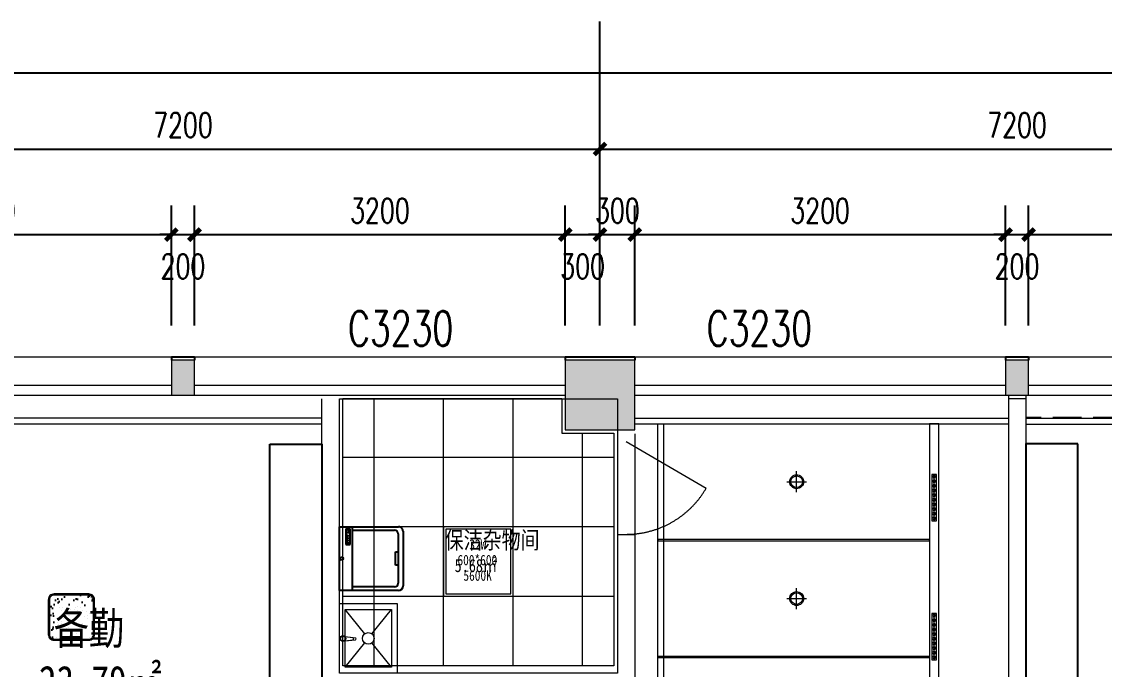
# Model space of a CAD drawing. Header units: millimetres. Extents: x 164760 to 3716174, y -1766400 to 11969.
# Drawn here: x 3551025 to 3560370, y -1700268 to -1694677 of the extents above; entities that cross this region are included whole.
import ezdxf

# ---------------------------------------------------------------- set-up
doc = ezdxf.new("R2010")
doc.units = ezdxf.units.MM
doc.header["$LTSCALE"] = 1000
for name, pattern in [('DASH', [0.35, 0.25, -0.1]), ('DASHDOT2', [0.5, 0.25, -0.125, 0, -0.125]), ('DOTE', [2.42, 2, -0.2, 0.02, -0.2]), ('HIDDEN', [0.375, 0.25, -0.125, 0, 0])]:
    doc.linetypes.add(name, pattern=pattern)
doc.layers.get('0').update_dxf_attribs({"color": 253, "linetype": 'CONTINUOUS'})
doc.layers.get('Defpoints').update_dxf_attribs({"color": 250, "linetype": 'CONTINUOUS', "lineweight": 0})
for name, color, linetype in [('AXIS', 253, 'CONTINUOUS'), ('FC-Text Annotation', 253, 'CONTINUOUS'), ('FF-FIXT', 253, 'CONTINUOUS'), ('HATCH【填充】', 253, 'CONTINUOUS'), ('P-活动家具', 253, 'CONTINUOUS'), ('PUB_DIM', 253, 'CONTINUOUS'), ('SURFACE', 253, 'CONTINUOUS'), ('WINDOW_TEXT', 253, 'CONTINUOUS'), ('家具', 253, 'CONTINUOUS'), ('平面家具', 253, 'CONTINUOUS')]:
    doc.layers.add(name, color=color, linetype=linetype)
for name, color, linetype, lineweight in [('COLUMN', 253, 'CONTINUOUS', 0), ('DS-4BS-FINISH【墙完成线】', 253, 'CONTINUOUS', 0), ('FF-Door【门】', 253, 'CONTINUOUS', 0), ('FF-FIXT【洁具】', 253, 'CONTINUOUS', 0), ('FF-Text【平面文字】', 253, 'CONTINUOUS', 0), ('PUB_HATCH', 253, 'CONTINUOUS', 0), ('RC-LIGHT【天花灯具】', 253, 'CONTINUOUS', 0), ('RC-LIGHT【灯带】', 253, 'DASHDOT2', 0), ('RC-Modelling【天花造型】', 253, 'CONTINUOUS', 0), ('RC-STR【天花细线】', 253, 'CONTINUOUS', 0), ('RC-Text【天花文字】', 253, 'CONTINUOUS', 0), ('TXT【平面空间文字】', 253, 'CONTINUOUS', 0), ('WALL', 253, 'CONTINUOUS', 0), ('Wall【墙体】', 253, 'CONTINUOUS', 0), ('Wall【新建墙】', 253, 'CONTINUOUS', 0), ('WINDOW', 253, 'CONTINUOUS', 0), ('Xline【辅助线】', 253, 'CONTINUOUS', 0)]:
    doc.layers.add(name, color=color, linetype=linetype, lineweight=lineweight)
doc.styles.add('-宋体', font='', dxfattribs={"width": 0.8})
doc.styles.add('_TCH_DIM_T3', font='SIMPLEX', dxfattribs={"width": 0.705882, "bigfont": 'GBCBIG'})
doc.styles.add('_TCH_WINDOW', font='SIMPLEX', dxfattribs={"bigfont": 'GBCBIG'})
doc.styles.add('XZC', font='SIMPLEX.SHX', dxfattribs={"width": 0.7, "bigfont": 'hztxt.shx'})
doc.styles.add('宋体', font='', dxfattribs={"width": 0.7})
doc.styles.add('文字', font='')
doc.styles.get('-宋体').set_extended_font_data('SimSun')
doc.styles.get('宋体').set_extended_font_data('SimSun')
doc.styles.get('文字').set_extended_font_data('SimSun')
doc.linetypes.add('LED_LINE', pattern='A,12.7,-5.08,["LED",XZC,S=2.54,R=0,X=-2.54,Y=-1.27],-6.35', length=24.13)
doc.dimstyles.new('_TCH_ARCH&&100', dxfattribs={"dimtxt": 212.5, "dimasz": 100, "dimexe": 250, "dimexo": 300, "dimgap": 100, "dimtad": 1, "dimdec": 0, "dimzin": 0, "dimdsep": 46, "dimtxsty": '_TCH_DIM_T3', "dimblk": 'ARCHTICK', "dimcen": 0.09, "dimclrt": 7, "dimazin": 2, "dimtfac": 1, "dimtdec": 0, "dimtix": 1, "dimtmove": 2, "dimatfit": 3, "dimtolj": 1, "dimtzin": 0, "dimarcsym": 0})

# ---------------------------------------------------------------- blocks, each defined once
blk = doc.blocks.new('_ArchTick')
at = {"color": 2, "linetype": 'ByBlock', "const_width": 0.4}
blk.add_lwpolyline([(-0.5, -0.5), (0.5, 0.5)], dxfattribs=at)
blk = doc.blocks.new('*D590')
at = {"layer": 'AXIS', "color": 0, "lineweight": -2, "transparency": 16777216}
for p, q in [((3483716.8, -1696637.6), (3483716.8, -1694867.8)), ((3577916.8, -1696637.6), (3577916.8, -1694867.8)), ((3483716.8, -1695117.8), (3577916.8, -1695117.8))]:
    blk.add_line(p, q, dxfattribs=at)
at = {"layer": 'Defpoints', "color": 0, "transparency": 16777216}
for p in [(3577916.8, -1695117.8), (3483716.8, -1696937.6), (3577916.8, -1696937.6)]:
    blk.add_point(p, dxfattribs=at)
at = {"layer": 'AXIS', "color": 0, "lineweight": -2, "transparency": 16777216, "xscale": 100, "yscale": 100, "zscale": 100, "rotation": 180}
blk.add_blockref('_ArchTick', (3483716.8, -1695117.8), dxfattribs=at)
at = {"layer": 'AXIS', "color": 0, "lineweight": -2, "transparency": 16777216, "xscale": 100, "yscale": 100, "zscale": 100}
blk.add_blockref('_ArchTick', (3577916.8, -1695117.8), dxfattribs=at)
at = {"layer": 'AXIS', "color": 7, "transparency": 16777216, "insert": (3530816.8, -1694911.5), "char_height": 212.5, "attachment_point": 5, "style": '_TCH_DIM_T3'}
blk.add_mtext('\\A1;94200', dxfattribs=at)
blk = doc.blocks.new('*D418')
at = {"layer": 'Defpoints', "color": 0, "transparency": 16777216}
for p in [(3552316.8, -1696515.6), (3549116.8, -1697600.6), (3552316.8, -1697600.6)]:
    blk.add_point(p, dxfattribs=at)
at = {"layer": 'PUB_DIM', "color": 0, "lineweight": -2, "transparency": 16777216}
for p, q in [((3549116.8, -1697300.6), (3549116.8, -1696265.6)), ((3552316.8, -1697300.6), (3552316.8, -1696265.6)), ((3549116.8, -1696515.6), (3552316.8, -1696515.6))]:
    blk.add_line(p, q, dxfattribs=at)
at = {"layer": 'PUB_DIM', "color": 0, "lineweight": -2, "transparency": 16777216, "xscale": 100, "yscale": 100, "zscale": 100, "rotation": 180}
blk.add_blockref('_ArchTick', (3549116.8, -1696515.6), dxfattribs=at)
at = {"layer": 'PUB_DIM', "color": 0, "lineweight": -2, "transparency": 16777216, "xscale": 100, "yscale": 100, "zscale": 100}
blk.add_blockref('_ArchTick', (3552316.8, -1696515.6), dxfattribs=at)
at = {"layer": 'PUB_DIM', "color": 7, "transparency": 16777216, "insert": (3550716.8, -1696309.3), "char_height": 212.5, "attachment_point": 5, "style": '_TCH_DIM_T3'}
blk.add_mtext('\\A1;3200', dxfattribs=at)
blk = doc.blocks.new('*D419')
at = {"layer": 'Defpoints', "color": 0, "transparency": 16777216}
for p in [(3552516.8, -1696515.6), (3552316.8, -1697600.6), (3552516.8, -1697600.6)]:
    blk.add_point(p, dxfattribs=at)
at = {"layer": 'PUB_DIM', "color": 0, "lineweight": -2, "transparency": 16777216}
for p, q in [((3552316.8, -1697300.6), (3552316.8, -1696265.6)), ((3552516.8, -1697300.6), (3552516.8, -1696265.6)), ((3552316.8, -1696515.6), (3552216.8, -1696515.6)), ((3552316.8, -1696515.6), (3552516.8, -1696515.6)), ((3552516.8, -1696515.6), (3552616.8, -1696515.6))]:
    blk.add_line(p, q, dxfattribs=at)
at = {"layer": 'PUB_DIM', "color": 0, "lineweight": -2, "transparency": 16777216, "xscale": 100, "yscale": 100, "zscale": 100}
blk.add_blockref('_ArchTick', (3552316.8, -1696515.6), dxfattribs=at)
at = {"layer": 'PUB_DIM', "color": 0, "lineweight": -2, "transparency": 16777216, "xscale": 100, "yscale": 100, "zscale": 100, "rotation": 180}
blk.add_blockref('_ArchTick', (3552516.8, -1696515.6), dxfattribs=at)
at = {"layer": 'PUB_DIM', "color": 7, "transparency": 16777216, "insert": (3552416.8, -1696790.6), "char_height": 212.5, "attachment_point": 5, "style": '_TCH_DIM_T3'}
blk.add_mtext('\\A1;200', dxfattribs=at)
blk = doc.blocks.new('*D420')
at = {"layer": 'Defpoints', "color": 0, "transparency": 16777216}
for p in [(3555716.8, -1696515.6), (3552516.8, -1697600.6), (3555716.8, -1697600.6)]:
    blk.add_point(p, dxfattribs=at)
at = {"layer": 'PUB_DIM', "color": 0, "lineweight": -2, "transparency": 16777216}
for p, q in [((3552516.8, -1697300.6), (3552516.8, -1696265.6)), ((3555716.8, -1697300.6), (3555716.8, -1696265.6)), ((3552516.8, -1696515.6), (3555716.8, -1696515.6))]:
    blk.add_line(p, q, dxfattribs=at)
at = {"layer": 'PUB_DIM', "color": 0, "lineweight": -2, "transparency": 16777216, "xscale": 100, "yscale": 100, "zscale": 100, "rotation": 180}
blk.add_blockref('_ArchTick', (3552516.8, -1696515.6), dxfattribs=at)
at = {"layer": 'PUB_DIM', "color": 0, "lineweight": -2, "transparency": 16777216, "xscale": 100, "yscale": 100, "zscale": 100}
blk.add_blockref('_ArchTick', (3555716.8, -1696515.6), dxfattribs=at)
at = {"layer": 'PUB_DIM', "color": 7, "transparency": 16777216, "insert": (3554116.8, -1696309.3), "char_height": 212.5, "attachment_point": 5, "style": '_TCH_DIM_T3'}
blk.add_mtext('\\A1;3200', dxfattribs=at)
blk = doc.blocks.new('*D421')
at = {"layer": 'Defpoints', "color": 0, "transparency": 16777216}
for p in [(3556016.8, -1696515.6), (3555716.8, -1697600.6), (3556016.8, -1697600.6)]:
    blk.add_point(p, dxfattribs=at)
at = {"layer": 'PUB_DIM', "color": 0, "lineweight": -2, "transparency": 16777216}
for p, q in [((3555716.8, -1697300.6), (3555716.8, -1696265.6)), ((3556016.8, -1697300.6), (3556016.8, -1696265.6)), ((3555716.8, -1696515.6), (3556016.8, -1696515.6))]:
    blk.add_line(p, q, dxfattribs=at)
at = {"layer": 'PUB_DIM', "color": 0, "lineweight": -2, "transparency": 16777216, "xscale": 100, "yscale": 100, "zscale": 100, "rotation": 180}
blk.add_blockref('_ArchTick', (3555716.8, -1696515.6), dxfattribs=at)
at = {"layer": 'PUB_DIM', "color": 0, "lineweight": -2, "transparency": 16777216, "xscale": 100, "yscale": 100, "zscale": 100}
blk.add_blockref('_ArchTick', (3556016.8, -1696515.6), dxfattribs=at)
at = {"layer": 'PUB_DIM', "color": 7, "transparency": 16777216, "insert": (3555866.8, -1696790.6), "char_height": 212.5, "attachment_point": 5, "style": '_TCH_DIM_T3'}
blk.add_mtext('\\A1;300', dxfattribs=at)
blk = doc.blocks.new('*D422')
at = {"layer": 'Defpoints', "color": 0, "transparency": 16777216}
for p in [(3556316.8, -1696515.6), (3556016.8, -1697600.6), (3556316.8, -1697600.6)]:
    blk.add_point(p, dxfattribs=at)
at = {"layer": 'PUB_DIM', "color": 0, "lineweight": -2, "transparency": 16777216}
for p, q in [((3556016.8, -1697300.6), (3556016.8, -1696265.6)), ((3556316.8, -1697300.6), (3556316.8, -1696265.6)), ((3556016.8, -1696515.6), (3555916.8, -1696515.6)), ((3556016.8, -1696515.6), (3556316.8, -1696515.6)), ((3556316.8, -1696515.6), (3556416.8, -1696515.6))]:
    blk.add_line(p, q, dxfattribs=at)
at = {"layer": 'PUB_DIM', "color": 0, "lineweight": -2, "transparency": 16777216, "xscale": 100, "yscale": 100, "zscale": 100}
blk.add_blockref('_ArchTick', (3556016.8, -1696515.6), dxfattribs=at)
at = {"layer": 'PUB_DIM', "color": 0, "lineweight": -2, "transparency": 16777216, "xscale": 100, "yscale": 100, "zscale": 100, "rotation": 180}
blk.add_blockref('_ArchTick', (3556316.8, -1696515.6), dxfattribs=at)
at = {"layer": 'PUB_DIM', "color": 7, "transparency": 16777216, "insert": (3556166.8, -1696309.3), "char_height": 212.5, "attachment_point": 5, "style": '_TCH_DIM_T3'}
blk.add_mtext('\\A1;300', dxfattribs=at)
blk = doc.blocks.new('*D423')
at = {"layer": 'Defpoints', "color": 0, "transparency": 16777216}
for p in [(3559516.8, -1696515.6), (3556316.8, -1697600.6), (3559516.8, -1697600.6)]:
    blk.add_point(p, dxfattribs=at)
at = {"layer": 'PUB_DIM', "color": 0, "lineweight": -2, "transparency": 16777216}
for p, q in [((3556316.8, -1697300.6), (3556316.8, -1696265.6)), ((3559516.8, -1697300.6), (3559516.8, -1696265.6)), ((3556316.8, -1696515.6), (3559516.8, -1696515.6))]:
    blk.add_line(p, q, dxfattribs=at)
at = {"layer": 'PUB_DIM', "color": 0, "lineweight": -2, "transparency": 16777216, "xscale": 100, "yscale": 100, "zscale": 100, "rotation": 180}
blk.add_blockref('_ArchTick', (3556316.8, -1696515.6), dxfattribs=at)
at = {"layer": 'PUB_DIM', "color": 0, "lineweight": -2, "transparency": 16777216, "xscale": 100, "yscale": 100, "zscale": 100}
blk.add_blockref('_ArchTick', (3559516.8, -1696515.6), dxfattribs=at)
at = {"layer": 'PUB_DIM', "color": 7, "transparency": 16777216, "insert": (3557916.8, -1696309.3), "char_height": 212.5, "attachment_point": 5, "style": '_TCH_DIM_T3'}
blk.add_mtext('\\A1;3200', dxfattribs=at)
blk = doc.blocks.new('*D424')
at = {"layer": 'Defpoints', "color": 0, "transparency": 16777216}
for p in [(3559716.8, -1696515.6), (3559516.8, -1697600.6), (3559716.8, -1697600.6)]:
    blk.add_point(p, dxfattribs=at)
at = {"layer": 'PUB_DIM', "color": 0, "lineweight": -2, "transparency": 16777216}
for p, q in [((3559516.8, -1697300.6), (3559516.8, -1696265.6)), ((3559716.8, -1697300.6), (3559716.8, -1696265.6)), ((3559516.8, -1696515.6), (3559416.8, -1696515.6)), ((3559516.8, -1696515.6), (3559716.8, -1696515.6)), ((3559716.8, -1696515.6), (3559816.8, -1696515.6))]:
    blk.add_line(p, q, dxfattribs=at)
at = {"layer": 'PUB_DIM', "color": 0, "lineweight": -2, "transparency": 16777216, "xscale": 100, "yscale": 100, "zscale": 100}
blk.add_blockref('_ArchTick', (3559516.8, -1696515.6), dxfattribs=at)
at = {"layer": 'PUB_DIM', "color": 0, "lineweight": -2, "transparency": 16777216, "xscale": 100, "yscale": 100, "zscale": 100, "rotation": 180}
blk.add_blockref('_ArchTick', (3559716.8, -1696515.6), dxfattribs=at)
at = {"layer": 'PUB_DIM', "color": 7, "transparency": 16777216, "insert": (3559616.8, -1696790.6), "char_height": 212.5, "attachment_point": 5, "style": '_TCH_DIM_T3'}
blk.add_mtext('\\A1;200', dxfattribs=at)
blk = doc.blocks.new('*D425')
at = {"layer": 'Defpoints', "color": 0, "transparency": 16777216}
for p in [(3562916.8, -1696515.6), (3559716.8, -1697600.6), (3562916.8, -1697600.6)]:
    blk.add_point(p, dxfattribs=at)
at = {"layer": 'PUB_DIM', "color": 0, "lineweight": -2, "transparency": 16777216}
for p, q in [((3559716.8, -1697300.6), (3559716.8, -1696265.6)), ((3562916.8, -1697300.6), (3562916.8, -1696265.6)), ((3559716.8, -1696515.6), (3562916.8, -1696515.6))]:
    blk.add_line(p, q, dxfattribs=at)
at = {"layer": 'PUB_DIM', "color": 0, "lineweight": -2, "transparency": 16777216, "xscale": 100, "yscale": 100, "zscale": 100, "rotation": 180}
blk.add_blockref('_ArchTick', (3559716.8, -1696515.6), dxfattribs=at)
at = {"layer": 'PUB_DIM', "color": 0, "lineweight": -2, "transparency": 16777216, "xscale": 100, "yscale": 100, "zscale": 100}
blk.add_blockref('_ArchTick', (3562916.8, -1696515.6), dxfattribs=at)
at = {"layer": 'PUB_DIM', "color": 7, "transparency": 16777216, "insert": (3561316.8, -1696309.3), "char_height": 212.5, "attachment_point": 5, "style": '_TCH_DIM_T3'}
blk.add_mtext('\\A1;3200', dxfattribs=at)
blk = doc.blocks.new('*D442')
at = {"layer": 'AXIS', "color": 0, "lineweight": -2, "transparency": 16777216}
for p, q in [((3556016.8, -1696632), (3556016.8, -1695526.7)), ((3563216.8, -1696632), (3563216.8, -1695526.7)), ((3556016.8, -1695776.7), (3563216.8, -1695776.7))]:
    blk.add_line(p, q, dxfattribs=at)
at = {"layer": 'Defpoints', "color": 0, "transparency": 16777216}
for p in [(3563216.8, -1695776.7), (3556016.8, -1696932), (3563216.8, -1696932)]:
    blk.add_point(p, dxfattribs=at)
at = {"layer": 'AXIS', "color": 0, "lineweight": -2, "transparency": 16777216, "xscale": 100, "yscale": 100, "zscale": 100, "rotation": 180}
blk.add_blockref('_ArchTick', (3556016.8, -1695776.7), dxfattribs=at)
at = {"layer": 'AXIS', "color": 0, "lineweight": -2, "transparency": 16777216, "xscale": 100, "yscale": 100, "zscale": 100}
blk.add_blockref('_ArchTick', (3563216.8, -1695776.7), dxfattribs=at)
at = {"layer": 'AXIS', "color": 7, "transparency": 16777216, "insert": (3559616.8, -1695570.4), "char_height": 212.5, "attachment_point": 5, "style": '_TCH_DIM_T3'}
blk.add_mtext('\\A1;7200', dxfattribs=at)
blk = doc.blocks.new('*D443')
at = {"layer": 'AXIS', "color": 0, "lineweight": -2, "transparency": 16777216}
for p, q in [((3548816.8, -1696632), (3548816.8, -1695526.7)), ((3556016.8, -1696632), (3556016.8, -1695526.7)), ((3548816.8, -1695776.7), (3556016.8, -1695776.7))]:
    blk.add_line(p, q, dxfattribs=at)
at = {"layer": 'Defpoints', "color": 0, "transparency": 16777216}
for p in [(3556016.8, -1695776.7), (3548816.8, -1696932), (3556016.8, -1696932)]:
    blk.add_point(p, dxfattribs=at)
at = {"layer": 'AXIS', "color": 0, "lineweight": -2, "transparency": 16777216, "xscale": 100, "yscale": 100, "zscale": 100, "rotation": 180}
blk.add_blockref('_ArchTick', (3548816.8, -1695776.7), dxfattribs=at)
at = {"layer": 'AXIS', "color": 0, "lineweight": -2, "transparency": 16777216, "xscale": 100, "yscale": 100, "zscale": 100}
blk.add_blockref('_ArchTick', (3556016.8, -1695776.7), dxfattribs=at)
at = {"layer": 'AXIS', "color": 7, "transparency": 16777216, "insert": (3552416.8, -1695570.4), "char_height": 212.5, "attachment_point": 5, "style": '_TCH_DIM_T3'}
blk.add_mtext('\\A1;7200', dxfattribs=at)
blk = doc.blocks.new('$WINLIB2D$00000004')
for p, q in [((-0.5, 0.5), (0.5, 0.5)), ((-0.5, 0.5), (-0.5, -0.5)), ((0.5, -0.5), (0.5, 0.5)), ((-0.5, 0.2406), (0.5, 0.2406)), ((-0.5, -0.5), (0.5, -0.5))]:
    blk.add_line(p, q)
blk = doc.blocks.new('海龙042720312')
at = {"layer": 'P-活动家具', "color": 8, "linetype": 'DASH'}
blk.add_line((2418.7, 7167.4), (-1213.8, 7167.4), dxfattribs=at)
at = {"layer": 'Wall【新建墙】', "color": 4}
for p, q in [((-1363.7, 7367.5), (-1363.7, 1067.4)), ((-1213.7, 7367.4), (-1216.9, 1217.4))]:
    blk.add_line(p, q, dxfattribs=at)
at = {"layer": '平面家具', "color": 43, "linetype": 'ByBlock'}
blk.add_lwpolyline([(-763.9, 6944.4), (-1213.9, 6944.4), (-1213.9, 3942.7), (-763.9, 3942.7)], close=True, dxfattribs=at)
blk = doc.blocks.new('trb')
at = {"layer": 'FF-FIXT【洁具】', "linetype": 'Continuous'}
for p, q in [((537096472, 3532331298), (537096683, 3532331129.2)), ((537096701.7, 3532331300), (537096710.1, 3532331208.1)), ((537096701.7, 3532331300), (537096709.2, 3532331229.8)), ((537096737.6, 3532331299.5), (537096727.7, 3532331208.1)), ((537096737.6, 3532331299.5), (537096728.5, 3532331229.8)), ((537096761, 3532331129.2), (537096972, 3532331298)), ((537096472, 3532330898), (537096683, 3532331066.8)), ((537096761, 3532331066.8), (537096972, 3532330898))]:
    blk.add_line(p, q, dxfattribs=at)
for points in [[(537097022, 3532331348), (537097022, 3532330848), (537096422, 3532330848), (537096422, 3532331348)], [(537096972, 3532331298), (537096972, 3532330898), (537096472, 3532330898), (537096472, 3532331298)]]:
    blk.add_lwpolyline(points, close=True, dxfattribs=at)
for centre, radius in [((537096719.9, 3532331317.5), 25.2), ((537096719.9, 3532331317.5), 20), ((537096722, 3532331098), 50)]:
    blk.add_circle(centre, radius, dxfattribs=at)
for centre, radius, start, end in [((537096718.9, 3532331244.4), 17.5, 236.47802, 303.52198), ((537096718.9, 3532331213.9), 10.6, 213.66185, 326.33815)]:
    blk.add_arc(centre, radius, start, end, dxfattribs=at)
blk = doc.blocks.new('ZL_01189999')
at = {"layer": 'FF-FIXT', "linetype": 'Continuous'}
for p, q in [((235.1, 0), (-235.1, 0)), ((-275, -39), (-275, -550)), ((-244.9, -73.9), (-244.9, -437.3)), ((213, -42.8), (-213, -42.8)), ((-56.6, -42.8), (-56.6, -64.2)), ((-56.6, -64.2), (0, -64.2)), ((0, -64.2), (56.6, -64.2)), ((56.6, -64.2), (56.6, -42.8)), ((244.9, -437.3), (244.9, -73.9)), ((275, -550), (275, -39)), ((-271.9, -437.3), (275, -437.3)), ((121.2, -456.7), (257.8, -456.7)), ((121.2, -494.2), (121.2, -456.7)), ((223.9, -487.6), (223.9, -464.4)), ((223.9, -464.4), (246.5, -464.4)), ((246.5, -464.4), (246.5, -487.6)), ((257.8, -456.7), (257.8, -494.2)), ((-275, -550), (275, -550)), ((257.8, -494.2), (121.2, -494.2)), ((130, -473.2), (130, -483.1)), ((140.8, -473.2), (130, -473.2)), ((130, -483.1), (140.8, -483.1)), ((140.8, -483.1), (140.8, -473.2)), ((161.1, -473.2), (150.3, -473.2)), ((150.3, -473.2), (150.3, -483.1)), ((150.3, -483.1), (161.1, -483.1)), ((161.1, -483.1), (161.1, -473.2)), ((169.8, -473.2), (169.8, -483.1)), ((180.7, -473.2), (169.8, -473.2)), ((169.8, -483.1), (180.7, -483.1)), ((180.7, -483.1), (180.7, -473.2)), ((190.9, -473.2), (190.9, -483.1)), ((201.7, -473.2), (190.9, -473.2)), ((190.9, -483.1), (201.7, -483.1)), ((201.7, -483.1), (201.7, -473.2)), ((246.5, -487.6), (223.9, -487.6))]:
    blk.add_line(p, q, dxfattribs=at)
at = {"layer": 'FF-FIXT', "linetype": 'Continuous', "extrusion": (0, 0, -1)}
for centre, major_axis, start_param, end_param in [((-235.1, -39), (-39.9, 0), 0, 1.570796), ((-213, -73.9), (-31.9, 0), 0, 1.570796), ((213, -73.9), (-31.9, 0), 1.570796, 3.141593), ((235.1, -39), (-39.9, 0), 1.570796, 3.141593), ((0, -530.1), (-12.8, 0), 1.57079632665277, 7.853981633832356)]:
    blk.add_ellipse(centre, major_axis=major_axis, ratio=0.977544, start_param=start_param, end_param=end_param, dxfattribs=at)
blk = doc.blocks.new('DOORBLK101')
at = {"layer": 'FF-Door【门】'}
blk.add_line((-0.5, 0), (0, 0.866), dxfattribs=at)
at = {"layer": 'FF-Door【门】', "color": 8, "linetype": 'HIDDEN', "ltscale": 15}
blk.add_arc((-0.5, 0), 1, 0, 60, dxfattribs=at)
blk = doc.blocks.new('海龙0109184221')
at = {"layer": '平面家具', "color": 43, "linetype": 'ByBlock'}
blk.add_lwpolyline([(21.4, 3126.7), (-428.6, 3126.7), (-428.6, 0), (21.4, 0)], close=True, dxfattribs=at)
blk = doc.blocks.new('海龙042720350')
at = {"layer": 'Wall【墙体】', "color": 6}
for p, q in [((3527.7, 6572.8), (3527.7, 4506.6)), ((3677.7, 6572.8), (3677.7, 4156.6)), ((3527.7, 5704.4), (3677.7, 5704.4)), ((3527.7, 5704.4), (3677.7, 5704.4))]:
    blk.add_line(p, q, dxfattribs=at)
at = {"layer": 'Xline【辅助线】'}
for p, q in [((977.7, 4506.6), (977.7, 6872.8)), ((1127.7, 4506.6), (1127.7, 6872.8))]:
    blk.add_line(p, q, dxfattribs=at)
blk.add_lwpolyline([(3527.7, 4506.6), (1127.7, 4506.6), (1127.7, 6872.8), (3527.7, 6872.8)], close=True, dxfattribs=at)
at = {"xscale": 800.000000537606, "yscale": 800.000000537606, "zscale": 800.000000537606, "rotation": 270.0000001247976}
blk.add_blockref('DOORBLK101', (3602.7, 6104.4), dxfattribs=at)
at = {"layer": 'FF-Text【平面文字】', "xscale": -1}
blk.add_blockref('海龙0109184221', (549.1, 3356.9), dxfattribs=at)
at = {"layer": 'PUB_HATCH', "xscale": -1, "rotation": 270}
blk.add_blockref('ZL_01189999', (1677.7, 5495.4), dxfattribs=at)
at = {"layer": '家具', "color": 251, "extrusion": (0, 0, -1), "xscale": -1, "zscale": -1, "rotation": 270.0001901183059}
blk.add_blockref('trb', (-3532330693.5, -537103636.3), dxfattribs=at)
at = {"layer": 'FC-Text Annotation', "style": '文字', "width": 0.8}
for s, p in [('备勤', (-1337.8, 4753.5)), ('23.79㎡', (-1465.3, 4292.5))]:
    blk.add_text(s, height=278.17, dxfattribs=at).set_placement(p)
at = {"layer": 'RC-Text【天花文字】', "style": '宋体', "width": 0.8}
blk.add_text('5.68㎡', height=112.5, dxfattribs=at).set_placement((2122.7, 5379.1))
at = {"layer": 'TXT【平面空间文字】', "style": '-宋体', "width": 0.8}
blk.add_text('保洁杂物间', height=150, dxfattribs=at).set_placement((2037.2, 5580.2))
blk = doc.blocks.new('ZL_0603152577')
at = {"layer": 'RC-Modelling【天花造型】'}
for p, q in [((-1798.3, 18.7), (1426.8, 18.5)), ((-1798.3, -31.3), (1334.2, -31.5))]:
    blk.add_line(p, q, dxfattribs=at)
blk = doc.blocks.new('ZL_0603123899')
at = {"layer": 'HATCH【填充】'}
h = blk.add_hatch(dxfattribs=at)
h.set_pattern_fill('AR-SAND', color=251, scale=2)
h.set_pattern_definition([(37.5, (-190, -390), (-3.2, 97.883), [0, -77.216, 0, -86.36, 0, -82.55]), (7.5, (-190, -390), (89.905, 143.365), [0, -41.656, 0, -69.596, 0, -26.67]), (327.5, (-252.48, -390), (158.198, 0.287), [0, -25.4, 0, -91.44, 0, -119.38]), (317.5, (-252.48, -390), (152.71, 44.586), [0, -12.7, 0, -59.944, 0, -68.58])])
h.paths.add_polyline_path([(190, -50, 0.414214), (150, -10), (-150, -10, 0.414214), (-190, -50), (-190, -350, 0.414214), (-150, -390), (150, -390, 0.414214), (190, -350)])
at = {"layer": 'RC-LIGHT【天花灯具】'}
blk.add_lwpolyline([(-150, 0), (150, 0, -0.414214), (200, -50), (200, -350, -0.414214), (150, -400), (-150, -400, -0.414214), (-200, -350), (-200, -50, -0.414214)], format="xyb", close=True, dxfattribs=at)
at = {"layer": 'RC-LIGHT【天花灯具】', "color": 8}
blk.add_lwpolyline([(-150, -10), (150, -10, -0.414214), (190, -50), (190, -350, -0.414214), (150, -390), (-150, -390, -0.414214), (-190, -350), (-190, -50, -0.414214)], format="xyb", close=True, dxfattribs=at)
blk = doc.blocks.new('ZL_060315399')
at = {"layer": 'RC-Modelling【天花造型】'}
for p, q in [((1965.6, 33.9), (-2534.4, 33.9)), ((1965.6, -16.1), (-2359.4, -16.1))]:
    blk.add_line(p, q, dxfattribs=at)
at = {"layer": 'RC-LIGHT【天花灯具】', "xscale": -1, "rotation": 180}
blk.add_blockref('ZL_0603123899', (-196.9, -1882.9), dxfattribs=at)
blk = doc.blocks.new('ZL_12085679')
at = {"layer": 'RC-LIGHT【天花灯具】'}
blk.add_lwpolyline([(300, 0), (-300, 0), (-300, -600), (300, -600)], close=True, dxfattribs=at)
at = {"layer": 'RC-LIGHT【天花灯具】', "color": 8}
blk.add_lwpolyline([(280, -20), (-280, -20), (-280, -580), (280, -580)], close=True, dxfattribs=at)
at = {"layer": 'RC-LIGHT【天花灯具】', "style": '文字', "width": 0.8}
for s, p in [('32W', (-78, -199)), ('600*600', (-180.2, -332.9)), ('5600K', (-128.7, -466.8))]:
    blk.add_text(s, height=90, dxfattribs=at).set_placement(p)
blk = doc.blocks.new('ZL_10267726')
at = {"layer": 'RC-LIGHT【天花灯具】'}
h = blk.add_hatch(dxfattribs=at)
h.set_pattern_fill('_USER', color=8, scale=50, angle=90, double=1, pattern_type=0)
h.set_pattern_definition([(90, (25, -500), (-50, 3e-15), []), (180, (25, -500), (-6e-15, -50), [])])
h.paths.add_polyline_path([(-25, 0), (-25, -500), (25, -500), (25, 0)])
at = {"layer": 'RC-LIGHT【天花灯具】', "color": 2}
blk.add_lwpolyline([(-25, -500), (-25, 0), (25, 0), (25, -500)], close=True, dxfattribs=at)
at = {"layer": 'RC-LIGHT【天花灯具】', "color": 1, "lineweight": -3}
for centre in [(0, -27), (0, -77), (0, -127), (0, -177), (0, -227), (0, -277), (0, -327), (0, -377), (0, -427), (0, -477)]:
    blk.add_circle(centre, 10, dxfattribs=at)
blk = doc.blocks.new('圆形筒灯')
at = {"color": 251, "linetype": 'DOTE', "ltscale": 43.504693}
blk.add_line((0, 90.6), (0, -90.6), dxfattribs=at)
at = {"color": 251, "linetype": 'DOTE', "ltscale": 41.297046}
blk.add_line((86, 0), (-86, 0), dxfattribs=at)
blk.add_ellipse((0, 0), major_axis=(-42.4, 42.4), ratio=1, start_param=2.355868237233172, end_param=8.639053544412757)
at = {"color": 251}
blk.add_ellipse((0, 0), major_axis=(35.4, 35.4), ratio=1, start_param=5.49871431692557, end_param=11.78189962410516, dxfattribs=at)
blk = doc.blocks.new('ZL_0603185999')
at = {"layer": 'RC-LIGHT【灯带】', "linetype": 'LED_LINE', "ltscale": 0.015}
blk.add_lwpolyline([(1362.5, -6100), (1362.5, -50)], dxfattribs=at)
at = {"layer": 'RC-Modelling【天花造型】'}
for p, q in [((1612.5, 0), (-1612.5, 0)), ((1612.5, -50), (-1612.5, -50))]:
    blk.add_line(p, q, dxfattribs=at)
blk.add_lwpolyline([(1612.5, -6100), (1412.5, -6100), (1412.5, -50)], dxfattribs=at)
at = {"layer": 'RC-STR【天花细线】'}
for points in [[(-932.5, -6100), (-1012.5, -6100), (-1012.5, -50), (-932.5, -50)], [(1412.5, -1058.3), (-932.5, -1058.3), (-932.5, -1048.3), (1412.5, -1048.3)], [(1412.5, -2066.7), (-932.5, -2066.7), (-932.5, -2056.7), (1412.5, -2056.7)]]:
    blk.add_lwpolyline(points, close=True, dxfattribs=at)
at = {"layer": 'RC-LIGHT【天花灯具】', "xscale": -1, "rotation": 180}
for p in [(215, -549.2), (215, -1557.5)]:
    blk.add_blockref('圆形筒灯', p, dxfattribs=at)
at = {"layer": 'RC-LIGHT【天花灯具】', "lineweight": -3, "xscale": 0.8, "yscale": 0.8, "zscale": 0.8, "rotation": 180}
for p in [(-972.5, -887), (-972.5, -2087)]:
    blk.add_blockref('ZL_10267726', p, dxfattribs=at)

msp = doc.modelspace()

# ---------------------------------------------------------------- hatches: boundary and pattern name
at = {"layer": 'PUB_HATCH'}
for points in [[(3552316.8, -1697900.6), (3552516.8, -1697900.6), (3552516.8, -1697600.6), (3552316.8, -1697600.6)], [(3555716.8, -1698200.6), (3556316.8, -1698200.6), (3556316.8, -1697600.6), (3555716.8, -1697600.6)], [(3559516.8, -1697900.6), (3559716.8, -1697900.6), (3559716.8, -1697600.6), (3559516.8, -1697600.6)]]:
    msp.add_hatch(color=256, dxfattribs=at).paths.add_polyline_path(points)
at = {"layer": 'RC-STR【天花细线】'}
h = msp.add_hatch(dxfattribs=at)
h.set_pattern_fill('_USER', color=256, scale=600, double=1, pattern_type=0)
h.set_pattern_definition([(0, (3555266.85, -1700236.7), (0, 600), []), (90, (3555266.85, -1700236.7), (-600, 4e-14), [])])
h.paths.add_polyline_path([(3556136.8, -1698230.6), (3555686.8, -1698230.6), (3555686.8, -1697930.6), (3553796.8, -1697930.6), (3553796.8, -1700236.7), (3556136.8, -1700236.7)])

# ---------------------------------------------------------------- linework, layer by layer
at = {"layer": 'AXIS'}
msp.add_line((3556016.8, -1696274.7), (3556016.8, -1694677.5), dxfattribs=at)
at = {"layer": 'COLUMN'}
for p, q in [((3556316.8, -1697600.6), (3555716.8, -1697600.6)), ((3555716.8, -1697900.6), (3555716.8, -1698200.6)), ((3556316.8, -1698200.6), (3556316.8, -1697900.6)), ((3555716.8, -1698200.6), (3556316.8, -1698200.6))]:
    msp.add_line(p, q, dxfattribs=at)
at = {"layer": 'SURFACE'}
for p, q in [((3552316.8, -1697570.6), (3552316.8, -1697600.6)), ((3552316.8, -1697570.6), (3552516.8, -1697570.6)), ((3552516.8, -1697570.6), (3552516.8, -1697600.6)), ((3555716.8, -1697570.6), (3555716.8, -1697600.6)), ((3555716.8, -1697570.6), (3556016.8, -1697570.6)), ((3556016.8, -1697570.6), (3556316.8, -1697570.6)), ((3556316.8, -1697570.6), (3556316.8, -1697600.6)), ((3559516.8, -1697570.6), (3559516.8, -1697600.6)), ((3559516.8, -1697570.6), (3559716.8, -1697570.6)), ((3559716.8, -1697570.6), (3559716.8, -1697600.6))]:
    msp.add_line(p, q, dxfattribs=at)
at = {"layer": 'WALL'}
for p, q in [((3552516.8, -1697600.6), (3552316.8, -1697600.6)), ((3552316.8, -1697600.6), (3552316.8, -1697900.6)), ((3552516.8, -1697900.6), (3552516.8, -1697600.6)), ((3559716.8, -1697600.6), (3559516.8, -1697600.6)), ((3559516.8, -1697600.6), (3559516.8, -1697900.6)), ((3559716.8, -1697900.6), (3559716.8, -1697600.6)), ((3552316.8, -1697900.6), (3552516.8, -1697900.6)), ((3559516.8, -1697900.6), (3559716.8, -1697900.6))]:
    msp.add_line(p, q, dxfattribs=at)
at = {"layer": 'Wall【墙体】', "color": 6}
msp.add_line((3559691.8, -1697934.5), (3559541.8, -1697934.4), dxfattribs=at)

# ---------------------------------------------------------------- block references
at = {"layer": 'WINDOW'}
ref = msp.add_blockref('$WINLIB2D$00000004', (3550716.8, -1697735.6), dxfattribs=dict(at, xscale=3200, yscale=-330, zscale=3200))
ref.add_attrib('A', 'C3230', (3549738.4, -1697474.3), dxfattribs={"layer": 'WINDOW_TEXT', "height": 297.5, "style": '_TCH_WINDOW', "width": 0.705882})
ref = msp.add_blockref('$WINLIB2D$00000004', (3554116.8, -1697735.6), dxfattribs=dict(at, xscale=3200, yscale=-330, zscale=3200))
ref.add_attrib('A', 'C3230', (3553841.7, -1697474.3), dxfattribs={"layer": 'WINDOW_TEXT', "height": 297.5, "style": '_TCH_WINDOW', "width": 0.705882})
ref = msp.add_blockref('$WINLIB2D$00000004', (3557916.8, -1697735.6), dxfattribs=dict(at, xscale=3200, yscale=-330, zscale=3200))
ref.add_attrib('A', 'C3230', (3556938.4, -1697474.3), dxfattribs={"layer": 'WINDOW_TEXT', "height": 297.5, "style": '_TCH_WINDOW', "width": 0.705882})
ref = msp.add_blockref('$WINLIB2D$00000004', (3561316.8, -1697735.6), dxfattribs=dict(at, xscale=3200, yscale=-330, zscale=3200))
ref.add_attrib('A', 'C3230', (3561041.7, -1697474.3), dxfattribs={"layer": 'WINDOW_TEXT', "height": 297.5, "style": '_TCH_WINDOW', "width": 0.705882})

# ---------------------------------------------------------------- dimensions: what is measured, and where the dimension line sits
at = {"layer": 'AXIS'}
for p1, p2, distance, picture, middle in [((3483716.8, -1696937.6), (3577916.8, -1696937.6), 1819.8, '*D590', (3530816.8, -1694911.5)), ((3548816.8, -1696932), (3556016.8, -1696932), 1155.3, '*D443', (3552416.8, -1695570.4)), ((3556016.8, -1696932), (3563216.8, -1696932), 1155.3, '*D442', (3559616.8, -1695570.4))]:
    dim = msp.add_aligned_dim(p1=p1, p2=p2, distance=distance, dimstyle='_TCH_ARCH&&100', dxfattribs=at)
    dim.commit()
    dim.dimension.update_dxf_attribs({"geometry": picture, "text_midpoint": middle})
at = {"layer": 'PUB_DIM'}
for p1, p2, picture, middle in [((3549116.8, -1697600.6), (3552316.8, -1697600.6), '*D418', (3550716.8, -1696309.3)), ((3552516.8, -1697600.6), (3555716.8, -1697600.6), '*D420', (3554116.8, -1696309.3)), ((3556016.8, -1697600.6), (3556316.8, -1697600.6), '*D422', (3556166.8, -1696309.3)), ((3556316.8, -1697600.6), (3559516.8, -1697600.6), '*D423', (3557916.8, -1696309.3)), ((3559716.8, -1697600.6), (3562916.8, -1697600.6), '*D425', (3561316.8, -1696309.3))]:
    dim = msp.add_aligned_dim(p1=p1, p2=p2, distance=1085, dimstyle='_TCH_ARCH&&100', dxfattribs=at)
    dim.commit()
    dim.dimension.update_dxf_attribs({"geometry": picture, "text_midpoint": middle})
for base, p1, p2, picture, middle in [((3552516.8, -1696515.6), (3552316.8, -1697600.6), (3552516.8, -1697600.6), '*D419', (3552416.8, -1696790.6)), ((3556016.8, -1696515.6), (3555716.8, -1697600.6), (3556016.8, -1697600.6), '*D421', (3555866.8, -1696790.6)), ((3559716.8, -1696515.6), (3559516.8, -1697600.6), (3559716.8, -1697600.6), '*D424', (3559616.8, -1696790.6))]:
    dim = msp.add_linear_dim(base=base, p1=p1, p2=p2, angle=0, dimstyle='_TCH_ARCH&&100', dxfattribs=at)
    dim.commit()
    dim.dimension.update_dxf_attribs({"geometry": picture, "text_midpoint": middle, "dimtype": 129})

# ---------------------------------------------------------------- next in the draw order: block references
at = {"layer": 'Xline【辅助线】'}
for name, p in [('海龙042720312', (3560905.6, -1705265.7)), ('海龙042720350', (3552639.2, -1704807.2))]:
    msp.add_blockref(name, p, dxfattribs=at)

# ---------------------------------------------------------------- next in the draw order: linework, layer by layer
at = {"layer": 'DS-4BS-FINISH【墙完成线】'}
msp.add_lwpolyline([(3553796.8, -1697930.6), (3555686.8, -1697930.6), (3555686.8, -1698230.6), (3556136.8, -1698230.6), (3556136.8, -1700236.7), (3553796.8, -1700236.7)], close=True, dxfattribs=at)

# ---------------------------------------------------------------- next in the draw order: block references
at = {"layer": 'RC-LIGHT【天花灯具】'}
for name, p in [('ZL_060315399', (3551651.2, -1698134.4)), ('ZL_0603152577', (3561490, -1698119.1)), ('ZL_12085679', (3554966.8, -1699036.7))]:
    msp.add_blockref(name, p, dxfattribs=at)
at = {"layer": 'RC-Modelling【天花造型】', "xscale": -1}
msp.add_blockref('ZL_0603185999', (3557929.3, -1698099.4), dxfattribs=at)

doc.saveas('drawing.dxf')
